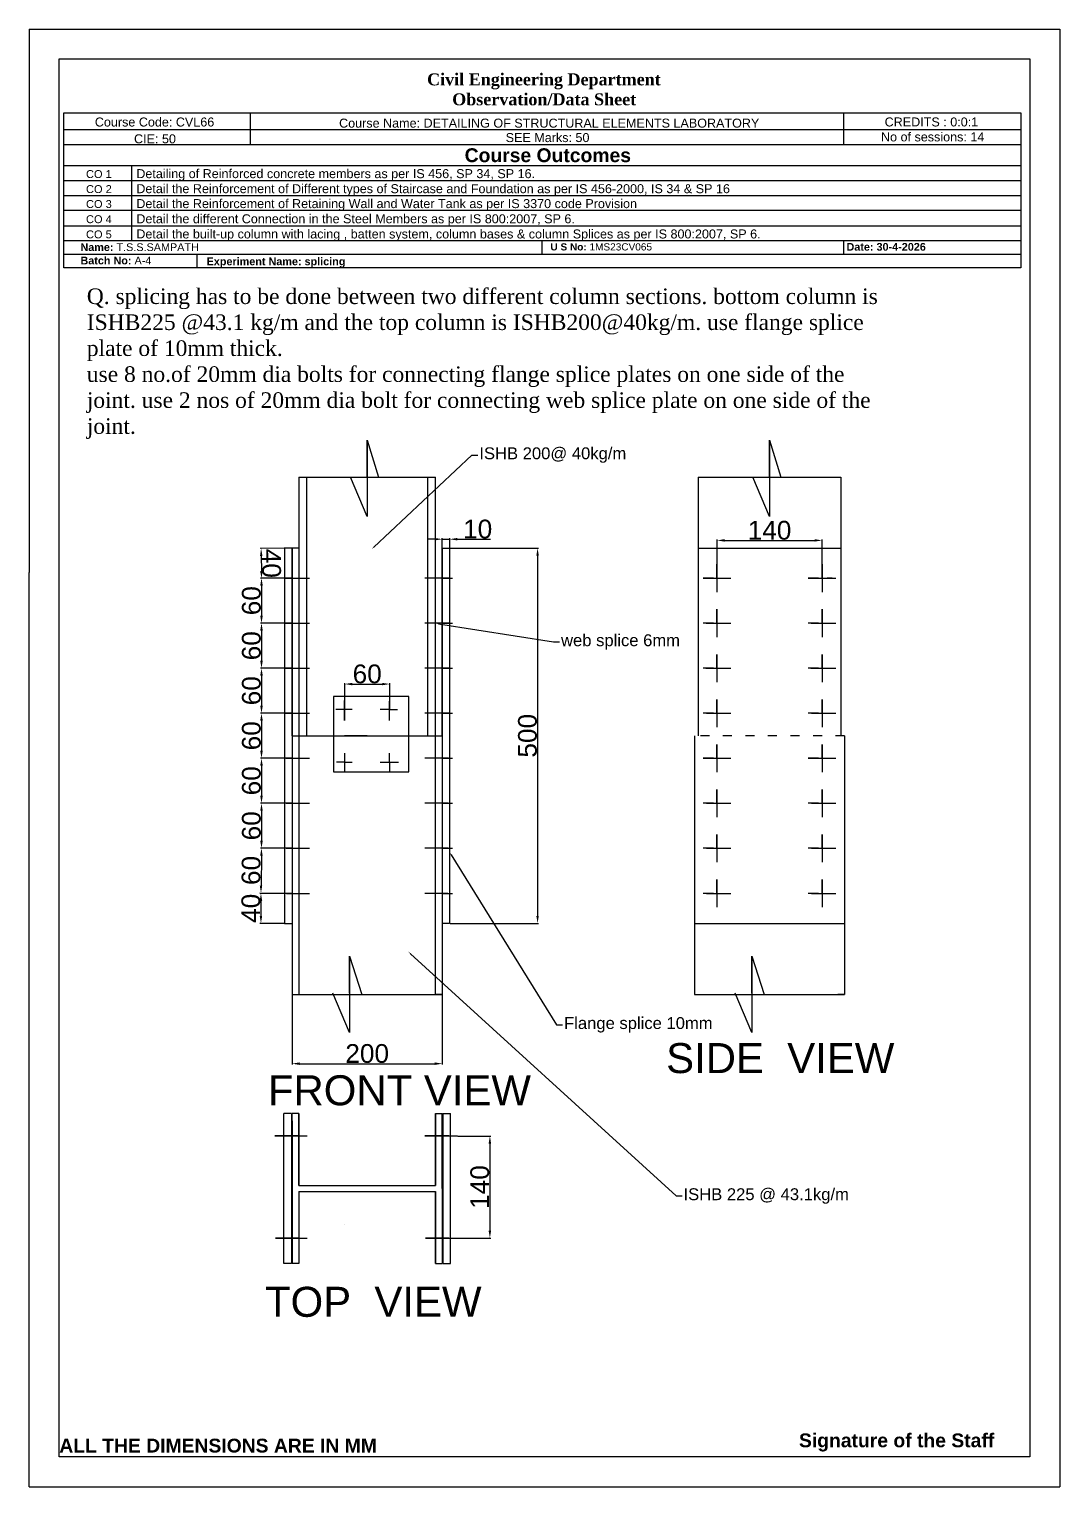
# Model space of a CAD drawing. Header units: millimetres. Extents: x 868 to 41290, y -4185 to 3706.
# Drawn here: x 39916 to 41290, y -2033 to -90 of the extents above; entities that cross this region are included whole.
import ezdxf
from ezdxf import colors
from ezdxf.entities.mleader import LeaderData, LeaderLine
from ezdxf.math import Vec2, Vec3

# ---------------------------------------------------------------- set-up
doc = ezdxf.new("R2010")
doc.units = ezdxf.units.MM
doc.linetypes.add('ACAD_ISO03W100', pattern=[30, 12, -18])
doc.styles.get("Standard").update_dxf_attribs({"font": 'arial.ttf'})
doc.dimstyles.new('ISO-25', dxfattribs={"dimtxt": 25, "dimasz": 10, "dimexe": 1.25, "dimexo": 0.625, "dimtad": 1, "dimdsep": 46, "dimtxsty": 'Standard', "dimcen": 2.5, "dimadec": 0, "dimazin": 0, "dimtfac": 1, "dimtmove": 0, "dimatfit": 3, "dimfxl": 1, "dimarcsym": 0})

# ---------------------------------------------------------------- blocks, each defined once
blk = doc.blocks.new('*D196')
at = {"color": 0, "lineweight": -2, "transparency": 16777216}
for p, q in [((40256.1, -781.7), (40224.2, -782.1)), ((40225.5, -792.1), (40225.8, -812.1)), ((40256.6, -821.7), (40224.7, -822.1))]:
    blk.add_line(p, q, dxfattribs=at)
for points in [[(40227.2, -792.1), (40223.9, -792.1), (40225.4, -782.1)], [(40227.5, -812.1), (40224.1, -812.1), (40225.9, -822.1)]]:
    blk.add_solid(points, dxfattribs=at)
at = {"layer": 'Defpoints', "color": 0, "lineweight": -2, "transparency": 16777216}
for p in [(40256.8, -781.7), (40225.9, -822.1), (40257.2, -821.7)]:
    blk.add_point(p, dxfattribs=at)
at = {"color": 0, "lineweight": -2, "transparency": 16777216, "insert": (40239.1, -801.9), "char_height": 25, "attachment_point": 5, "rotation": 270.7098}
blk.add_mtext('40', dxfattribs=at)
blk = doc.blocks.new('*D197')
at = {"color": 0, "lineweight": -2, "transparency": 16777216}
for p, q in [((40256.1, -821.7), (40224.7, -821.7)), ((40225.9, -831.7), (40225.9, -871.7)), ((40256.1, -881.7), (40224.6, -881.7))]:
    blk.add_line(p, q, dxfattribs=at)
for points in [[(40224.2, -831.7), (40227.6, -831.7), (40225.9, -821.7)], [(40224.2, -871.7), (40227.6, -871.7), (40225.9, -881.7)]]:
    blk.add_solid(points, dxfattribs=at)
at = {"layer": 'Defpoints', "color": 0, "lineweight": -2, "transparency": 16777216}
for p in [(40256.8, -821.7), (40225.9, -881.7), (40256.7, -881.7)]:
    blk.add_point(p, dxfattribs=at)
at = {"color": 0, "lineweight": -2, "transparency": 16777216, "insert": (40212.5, -851.7), "char_height": 25, "attachment_point": 5, "rotation": 89.9825}
blk.add_mtext('60', dxfattribs=at)
blk = doc.blocks.new('*D198')
at = {"color": 0, "lineweight": -2, "transparency": 16777216}
for p, q in [((40256.1, -881.7), (40224.6, -881.7)), ((40225.9, -891.7), (40225.9, -931.7)), ((40256.1, -941.7), (40224.6, -941.7))]:
    blk.add_line(p, q, dxfattribs=at)
for points in [[(40224.2, -891.7), (40227.6, -891.7), (40225.9, -881.7)], [(40224.2, -931.7), (40227.6, -931.7), (40225.9, -941.7)]]:
    blk.add_solid(points, dxfattribs=at)
at = {"layer": 'Defpoints', "color": 0, "lineweight": -2, "transparency": 16777216}
for p in [(40256.8, -881.7), (40225.9, -941.7), (40256.8, -941.7)]:
    blk.add_point(p, dxfattribs=at)
at = {"color": 0, "lineweight": -2, "transparency": 16777216, "insert": (40212.5, -911.7), "char_height": 25, "attachment_point": 5, "rotation": 90}
blk.add_mtext('60', dxfattribs=at)
blk = doc.blocks.new('*D199')
at = {"color": 0, "lineweight": -2, "transparency": 16777216}
for p, q in [((40256.1, -941.7), (40224.6, -941.7)), ((40225.9, -951.7), (40225.9, -991.7)), ((40256.1, -1001.7), (40224.6, -1001.7))]:
    blk.add_line(p, q, dxfattribs=at)
for points in [[(40224.2, -951.7), (40227.6, -951.7), (40225.9, -941.7)], [(40224.2, -991.7), (40227.6, -991.7), (40225.9, -1001.7)]]:
    blk.add_solid(points, dxfattribs=at)
at = {"layer": 'Defpoints', "color": 0, "lineweight": -2, "transparency": 16777216}
for p in [(40256.8, -941.7), (40225.9, -1001.7), (40256.8, -1001.7)]:
    blk.add_point(p, dxfattribs=at)
at = {"color": 0, "lineweight": -2, "transparency": 16777216, "insert": (40212.5, -971.7), "char_height": 25, "attachment_point": 5, "rotation": 90}
blk.add_mtext('60', dxfattribs=at)
blk = doc.blocks.new('*D200')
at = {"color": 0, "lineweight": -2, "transparency": 16777216}
for p, q in [((40256.1, -1001.7), (40224.6, -1001.7)), ((40225.9, -1011.7), (40225.9, -1051.7)), ((40256.1, -1061.7), (40224.6, -1061.7))]:
    blk.add_line(p, q, dxfattribs=at)
for points in [[(40224.2, -1011.7), (40227.6, -1011.7), (40225.9, -1001.7)], [(40224.2, -1051.7), (40227.6, -1051.7), (40225.9, -1061.7)]]:
    blk.add_solid(points, dxfattribs=at)
at = {"layer": 'Defpoints', "color": 0, "lineweight": -2, "transparency": 16777216}
for p in [(40256.8, -1001.7), (40225.9, -1061.7), (40256.8, -1061.7)]:
    blk.add_point(p, dxfattribs=at)
at = {"color": 0, "lineweight": -2, "transparency": 16777216, "insert": (40212.5, -1031.7), "char_height": 25, "attachment_point": 5, "rotation": 90}
blk.add_mtext('60', dxfattribs=at)
blk = doc.blocks.new('*D201')
at = {"color": 0, "lineweight": -2, "transparency": 16777216}
for p, q in [((40256.1, -1061.7), (40224.6, -1061.7)), ((40225.9, -1071.7), (40225.9, -1111.7)), ((40256.1, -1121.7), (40224.6, -1121.7))]:
    blk.add_line(p, q, dxfattribs=at)
for points in [[(40224.2, -1071.7), (40227.6, -1071.7), (40225.9, -1061.7)], [(40224.2, -1111.7), (40227.6, -1111.7), (40225.9, -1121.7)]]:
    blk.add_solid(points, dxfattribs=at)
at = {"layer": 'Defpoints', "color": 0, "lineweight": -2, "transparency": 16777216}
for p in [(40256.8, -1061.7), (40225.9, -1121.7), (40256.8, -1121.7)]:
    blk.add_point(p, dxfattribs=at)
at = {"color": 0, "lineweight": -2, "transparency": 16777216, "insert": (40212.5, -1091.7), "char_height": 25, "attachment_point": 5, "rotation": 90}
blk.add_mtext('60', dxfattribs=at)
blk = doc.blocks.new('*D202')
at = {"color": 0, "lineweight": -2, "transparency": 16777216}
for p, q in [((40256.1, -1121.7), (40224.6, -1121.7)), ((40225.9, -1131.7), (40225.9, -1171.7)), ((40256.1, -1181.7), (40224.6, -1181.7))]:
    blk.add_line(p, q, dxfattribs=at)
for points in [[(40224.2, -1131.7), (40227.6, -1131.7), (40225.9, -1121.7)], [(40224.2, -1171.7), (40227.6, -1171.7), (40225.9, -1181.7)]]:
    blk.add_solid(points, dxfattribs=at)
at = {"layer": 'Defpoints', "color": 0, "lineweight": -2, "transparency": 16777216}
for p in [(40256.8, -1121.7), (40225.9, -1181.7), (40256.8, -1181.7)]:
    blk.add_point(p, dxfattribs=at)
at = {"color": 0, "lineweight": -2, "transparency": 16777216, "insert": (40212.5, -1151.7), "char_height": 25, "attachment_point": 5, "rotation": 90}
blk.add_mtext('60', dxfattribs=at)
blk = doc.blocks.new('*D203')
at = {"color": 0, "lineweight": -2, "transparency": 16777216}
for p, q in [((40256.1, -1181.7), (40224.7, -1181.3)), ((40225.8, -1191.3), (40225.3, -1231.3)), ((40255.4, -1241.7), (40223.9, -1241.3))]:
    blk.add_line(p, q, dxfattribs=at)
for points in [[(40224.1, -1191.3), (40227.4, -1191.4), (40225.9, -1181.3)], [(40223.6, -1231.3), (40226.9, -1231.4), (40225.2, -1241.3)]]:
    blk.add_solid(points, dxfattribs=at)
at = {"layer": 'Defpoints', "color": 0, "lineweight": -2, "transparency": 16777216}
for p in [(40256.8, -1181.7), (40225.2, -1241.3), (40256, -1241.7)]:
    blk.add_point(p, dxfattribs=at)
at = {"color": 0, "lineweight": -2, "transparency": 16777216, "insert": (40212.1, -1211.2), "char_height": 25, "attachment_point": 5, "rotation": 89.2912}
blk.add_mtext('60', dxfattribs=at)
blk = doc.blocks.new('*D204')
at = {"color": 0, "lineweight": -2, "transparency": 16777216}
for p, q in [((40256.1, -1241.7), (40223.9, -1241.7)), ((40225.2, -1251.7), (40225.2, -1271.7)), ((40256.1, -1281.7), (40223.9, -1281.7))]:
    blk.add_line(p, q, dxfattribs=at)
for points in [[(40223.5, -1251.7), (40226.8, -1251.7), (40225.2, -1241.7)], [(40223.5, -1271.7), (40226.8, -1271.7), (40225.2, -1281.7)]]:
    blk.add_solid(points, dxfattribs=at)
at = {"layer": 'Defpoints', "color": 0, "lineweight": -2, "transparency": 16777216}
for p in [(40256.8, -1241.7), (40225.2, -1281.7), (40256.8, -1281.7)]:
    blk.add_point(p, dxfattribs=at)
at = {"color": 0, "lineweight": -2, "transparency": 16777216, "insert": (40211.8, -1261.7), "char_height": 25, "attachment_point": 5, "rotation": 90}
blk.add_mtext('40', dxfattribs=at)
blk = doc.blocks.new('*D205')
at = {"color": 0, "lineweight": -2, "transparency": 16777216}
for p, q in [((40266.8, -1377), (40266.8, -1470)), ((40466.8, -1377), (40466.8, -1470)), ((40276.8, -1468.7), (40456.8, -1468.7))]:
    blk.add_line(p, q, dxfattribs=at)
for points in [[(40276.8, -1467), (40276.8, -1470.4), (40266.8, -1468.7)], [(40456.8, -1467), (40456.8, -1470.4), (40466.8, -1468.7)]]:
    blk.add_solid(points, dxfattribs=at)
at = {"layer": 'Defpoints', "color": 0, "lineweight": -2, "transparency": 16777216}
for p in [(40266.8, -1376.4), (40466.8, -1376.4), (40466.8, -1468.7)]:
    blk.add_point(p, dxfattribs=at)
at = {"color": 0, "lineweight": -2, "transparency": 16777216, "insert": (40366.8, -1455.3), "char_height": 25, "attachment_point": 5}
blk.add_mtext('200', dxfattribs=at)
blk = doc.blocks.new('*D206')
at = {"color": 0, "lineweight": -2, "transparency": 16777216}
for p, q in [((40336.8, -996.1), (40336.8, -961.6)), ((40346.8, -962.8), (40386.8, -962.8)), ((40396.8, -996.1), (40396.8, -961.6))]:
    blk.add_line(p, q, dxfattribs=at)
for points in [[(40346.8, -961.2), (40346.8, -964.5), (40336.8, -962.8)], [(40386.8, -961.2), (40386.8, -964.5), (40396.8, -962.8)]]:
    blk.add_solid(points, dxfattribs=at)
at = {"layer": 'Defpoints', "color": 0, "lineweight": -2, "transparency": 16777216}
for p in [(40396.8, -962.8), (40336.8, -996.7), (40396.8, -996.7)]:
    blk.add_point(p, dxfattribs=at)
at = {"color": 0, "lineweight": -2, "transparency": 16777216, "insert": (40366.8, -949.4), "char_height": 25, "attachment_point": 5}
blk.add_mtext('60', dxfattribs=at)
blk = doc.blocks.new('*D207')
at = {"color": 0, "lineweight": -2, "transparency": 16777216}
for p, q in [((40477.4, -781.7), (40595.2, -781.7)), ((40594, -791.7), (40594, -1271.7)), ((40477.4, -1281.7), (40595.2, -1281.7))]:
    blk.add_line(p, q, dxfattribs=at)
for points in [[(40592.3, -791.7), (40595.6, -791.7), (40594, -781.7)], [(40592.3, -1271.7), (40595.6, -1271.7), (40594, -1281.7)]]:
    blk.add_solid(points, dxfattribs=at)
at = {"layer": 'Defpoints', "color": 0, "lineweight": -2, "transparency": 16777216}
for p in [(40476.8, -781.7), (40476.8, -1281.7), (40594, -1281.7)]:
    blk.add_point(p, dxfattribs=at)
at = {"color": 0, "lineweight": -2, "transparency": 16777216, "insert": (40580.6, -1031.7), "char_height": 25, "attachment_point": 5, "rotation": 90}
blk.add_mtext('500', dxfattribs=at)
blk = doc.blocks.new('*D208')
at = {"color": 0, "lineweight": -2, "transparency": 16777216}
for p, q in [((40456.8, -769.8), (40446.8, -769.8)), ((40466.8, -781.1), (40466.8, -768.5)), ((40466.8, -769.8), (40476.8, -769.8)), ((40476.8, -781.1), (40476.8, -768.5)), ((40486.8, -769.8), (40531.4, -769.8))]:
    blk.add_line(p, q, dxfattribs=at)
for points in [[(40456.8, -768.1), (40456.8, -771.4), (40466.8, -769.8)], [(40486.8, -768.1), (40486.8, -771.4), (40476.8, -769.8)]]:
    blk.add_solid(points, dxfattribs=at)
at = {"layer": 'Defpoints', "color": 0, "lineweight": -2, "transparency": 16777216}
for p in [(40476.8, -769.8), (40466.8, -781.7), (40476.8, -781.7)]:
    blk.add_point(p, dxfattribs=at)
at = {"color": 0, "lineweight": -2, "transparency": 16777216, "insert": (40514.1, -756.4), "char_height": 25, "attachment_point": 5}
blk.add_mtext('10', dxfattribs=at)
blk = doc.blocks.new('*D210')
at = {"color": 0, "lineweight": -2, "transparency": 16777216}
for p, q in [((40833.2, -802.6), (40833.2, -770.1)), ((40843.2, -771.4), (40963.2, -771.4)), ((40973.2, -802.6), (40973.2, -770.1))]:
    blk.add_line(p, q, dxfattribs=at)
for points in [[(40843.2, -769.7), (40843.2, -773), (40833.2, -771.4)], [(40963.2, -769.7), (40963.2, -773), (40973.2, -771.4)]]:
    blk.add_solid(points, dxfattribs=at)
at = {"layer": 'Defpoints', "color": 0, "lineweight": -2, "transparency": 16777216}
for p in [(40973.2, -771.4), (40833.2, -803.2), (40973.2, -803.2)]:
    blk.add_point(p, dxfattribs=at)
at = {"color": 0, "lineweight": -2, "transparency": 16777216, "insert": (40903.2, -758), "char_height": 25, "attachment_point": 5}
blk.add_mtext('140', dxfattribs=at)
blk = doc.blocks.new('*D211')
at = {"color": 0, "lineweight": -2, "transparency": 16777216}
for p, q in [((40487.6, -1565.1), (40531.6, -1565.1)), ((40530.4, -1575.1), (40530.4, -1691.2)), ((40487.6, -1701.2), (40531.6, -1701.2))]:
    blk.add_line(p, q, dxfattribs=at)
for points in [[(40528.7, -1575.1), (40532, -1575.1), (40530.4, -1565.1)], [(40528.7, -1691.2), (40532, -1691.2), (40530.4, -1701.2)]]:
    blk.add_solid(points, dxfattribs=at)
at = {"layer": 'Defpoints', "color": 0, "lineweight": -2, "transparency": 16777216}
for p in [(40487, -1565.1), (40487, -1701.2), (40530.4, -1701.2)]:
    blk.add_point(p, dxfattribs=at)
at = {"color": 0, "lineweight": -2, "transparency": 16777216, "insert": (40517, -1633.1), "char_height": 25, "attachment_point": 5, "rotation": 90}
blk.add_mtext('140', dxfattribs=at)

msp = doc.modelspace()

# ---------------------------------------------------------------- linework, layer by layer
for p, q in [((39916.123, -90.051), (41290.266, -90.051)), ((39916.123, -90.051), (39916.123, -814.128)), ((41290.266, -90.051), (41290.266, -2032.643)), ((40210.819, -201.59), (40210.819, -244.149)), ((41001.87, -201.59), (41001.87, -244.149)), ((39962.259, -223.684), (41238.415, -223.684)), ((41238.415, -244.149), (39962.259, -244.149)), ((39962.259, -271.622), (41238.415, -271.622)), ((40052.47, -271.622), (40052.47, -291.98)), ((41238.415, -291.98), (39962.259, -291.98)), ((40052.47, -291.98), (40052.47, -311.694)), ((39962.259, -311.694), (41238.415, -311.694)), ((40052.47, -311.694), (40052.47, -331.726)), ((41238.415, -331.726), (39962.259, -331.726)), ((40052.47, -331.726), (40052.47, -352.158)), ((39962.259, -352.158), (41238.415, -352.158)), ((40052.47, -352.158), (40052.47, -372.164)), ((41238.415, -372.164), (39962.259, -372.164)), ((40600.236, -390.027), (40600.236, -372.164)), ((41002.203, -390.027), (41002.203, -372.164)), ((39962.259, -390.027), (41238.415, -390.027)), ((40139.957, -408.231), (40139.957, -390.027)), ((40366.752, -687.06), (40366.752, -637.643)), ((40366.752, -637.643), (40366.752, -739.304)), ((40366.752, -637.643), (40381.95, -687.06)), ((40903.158, -687.06), (40903.158, -637.643)), ((40903.158, -637.643), (40903.158, -739.304)), ((40903.158, -637.643), (40918.356, -687.06)), ((40275.752, -687.06), (40394.584, -687.06)), ((40275.752, -687.06), (40394.584, -687.06)), ((40275.752, -687.06), (40457.752, -687.06)), ((40275.752, -687.06), (40275.752, -1376.368)), ((40285.752, -687.06), (40285.752, -1031.714)), ((40366.752, -739.304), (40344.584, -687.06)), ((40431.95, -687.06), (40457.752, -687.06)), ((40431.95, -687.06), (40457.752, -687.06)), ((40447.752, -1031.714), (40447.752, -687.06)), ((40457.752, -1376.368), (40457.752, -687.06)), ((40808.158, -687.06), (40930.99, -687.06)), ((40808.158, -687.06), (40930.99, -687.06)), ((40808.158, -687.06), (40998.158, -687.06)), ((40808.158, -687.06), (40812.158, -687.06)), ((40808.158, -687.06), (40808.158, -1031.714)), ((40903.158, -739.304), (40880.99, -687.06)), ((40968.356, -687.06), (40998.158, -687.06)), ((40968.356, -687.06), (40998.158, -687.06)), ((40998.158, -687.06), (40998.158, -1031.714)), ((40275.752, -781.714), (40256.752, -781.714)), ((40256.752, -781.714), (40256.752, -1281.714)), ((40266.752, -781.714), (40266.752, -1376.368)), ((40266.752, -821.714), (40266.752, -781.714)), ((40466.752, -781.714), (40466.752, -1376.368)), ((40466.752, -821.714), (40466.752, -781.714)), ((40466.752, -781.714), (40476.752, -781.714)), ((40476.752, -781.714), (40476.752, -1281.714)), ((40808.158, -781.714), (40998.158, -781.714)), ((39916.123, -2032.643), (39916.123, -814.128)), ((40833.158, -821.714), (40833.158, -803.214)), ((40833.158, -803.214), (40833.158, -840.214)), ((40973.158, -821.714), (40973.158, -803.214)), ((40973.158, -803.214), (40973.158, -840.214)), ((40257.248, -821.714), (40252.752, -821.714)), ((40266.752, -821.714), (40257.248, -821.714)), ((40257.248, -821.714), (40266.752, -821.714)), ((40266.752, -881.714), (40266.752, -821.714)), ((40266.752, -821.714), (40283.184, -821.714)), ((40283.184, -821.714), (40289.752, -821.714)), ((40450.321, -821.714), (40443.752, -821.714)), ((40466.752, -821.714), (40450.321, -821.714)), ((40466.752, -881.714), (40466.752, -821.714)), ((40466.752, -821.714), (40476.257, -821.714)), ((40476.257, -821.714), (40466.752, -821.714)), ((40476.257, -821.714), (40480.752, -821.714)), ((40819.154, -821.714), (40814.658, -821.714)), ((40814.658, -821.714), (40851.658, -821.714)), ((40828.658, -821.714), (40819.154, -821.714)), ((40819.154, -821.714), (40828.658, -821.714)), ((40828.658, -821.714), (40845.09, -821.714)), ((40845.09, -821.714), (40851.658, -821.714)), ((40959.154, -821.714), (40954.658, -821.714)), ((40954.658, -821.714), (40991.658, -821.714)), ((40968.658, -821.714), (40959.154, -821.714)), ((40959.154, -821.714), (40968.658, -821.714)), ((40968.658, -821.714), (40985.09, -821.714)), ((40986.727, -821.714), (40980.158, -821.714)), ((40985.09, -821.714), (40991.658, -821.714)), ((40833.158, -881.714), (40833.158, -863.214)), ((40833.158, -863.214), (40833.158, -900.214)), ((40973.158, -881.714), (40973.158, -863.214)), ((40973.158, -863.214), (40973.158, -900.214)), ((40256.734, -881.714), (40252.752, -881.714)), ((40266.752, -881.714), (40256.734, -881.714)), ((40256.734, -881.714), (40266.752, -881.714)), ((40266.752, -941.714), (40266.752, -881.714)), ((40266.752, -881.714), (40289.752, -881.714)), ((40466.752, -881.714), (40443.752, -881.714)), ((40466.752, -941.714), (40466.752, -881.714)), ((40466.752, -881.714), (40476.771, -881.714)), ((40476.771, -881.714), (40466.752, -881.714)), ((40476.771, -881.714), (40480.752, -881.714)), ((40818.64, -881.714), (40814.658, -881.714)), ((40819.154, -881.714), (40814.658, -881.714)), ((40828.658, -881.714), (40818.64, -881.714)), ((40818.64, -881.714), (40828.658, -881.714)), ((40828.658, -881.714), (40819.154, -881.714)), ((40819.154, -881.714), (40828.658, -881.714)), ((40828.658, -881.714), (40851.658, -881.714)), ((40828.658, -881.714), (40845.09, -881.714)), ((40845.09, -881.714), (40851.658, -881.714)), ((40958.64, -881.714), (40954.658, -881.714)), ((40959.154, -881.714), (40954.658, -881.714)), ((40968.658, -881.714), (40958.64, -881.714)), ((40958.64, -881.714), (40968.658, -881.714)), ((40968.658, -881.714), (40959.154, -881.714)), ((40959.154, -881.714), (40968.658, -881.714)), ((40968.658, -881.714), (40991.658, -881.714)), ((40968.658, -881.714), (40985.09, -881.714)), ((40985.09, -881.714), (40991.658, -881.714)), ((40833.158, -941.714), (40833.158, -923.214)), ((40833.158, -923.214), (40833.158, -960.214)), ((40973.158, -941.714), (40973.158, -923.214)), ((40973.158, -923.214), (40973.158, -960.214)), ((40256.22, -941.714), (40252.752, -941.714)), ((40266.752, -941.714), (40256.22, -941.714)), ((40256.22, -941.714), (40266.752, -941.714)), ((40266.752, -1001.714), (40266.752, -941.714)), ((40266.752, -941.714), (40289.752, -941.714)), ((40466.752, -941.714), (40443.752, -941.714)), ((40466.752, -1001.714), (40466.752, -941.714)), ((40466.752, -941.714), (40477.284, -941.714)), ((40477.284, -941.714), (40466.752, -941.714)), ((40477.284, -941.714), (40480.752, -941.714)), ((40818.126, -941.714), (40814.658, -941.714)), ((40819.154, -941.714), (40814.658, -941.714)), ((40828.658, -941.714), (40818.126, -941.714)), ((40818.126, -941.714), (40828.658, -941.714)), ((40828.658, -941.714), (40819.154, -941.714)), ((40819.154, -941.714), (40828.658, -941.714)), ((40828.658, -941.714), (40851.658, -941.714)), ((40828.658, -941.714), (40845.09, -941.714)), ((40845.09, -941.714), (40851.658, -941.714)), ((40958.126, -941.714), (40954.658, -941.714)), ((40959.154, -941.714), (40954.658, -941.714)), ((40968.658, -941.714), (40958.126, -941.714)), ((40958.126, -941.714), (40968.658, -941.714)), ((40968.658, -941.714), (40959.154, -941.714)), ((40959.154, -941.714), (40968.658, -941.714)), ((40968.658, -941.714), (40991.658, -941.714)), ((40968.658, -941.714), (40985.09, -941.714)), ((40985.09, -941.714), (40991.658, -941.714)), ((40266.752, -1005.382), (40266.752, -965.382)), ((40466.752, -1005.382), (40466.752, -965.382)), ((40322.109, -979.597), (40322.109, -1079.597)), ((40422.109, -979.597), (40322.109, -979.597)), ((40336.752, -996.714), (40336.752, -984.779)), ((40396.752, -996.714), (40396.752, -985.388)), ((40422.109, -1079.597), (40422.109, -979.597)), ((40833.158, -1001.714), (40833.158, -983.214)), ((40833.158, -983.214), (40833.158, -1020.214)), ((40973.158, -1001.714), (40973.158, -983.214)), ((40973.158, -983.214), (40973.158, -1020.214)), ((40257.762, -1001.714), (40252.752, -1001.714)), ((40266.752, -1001.714), (40257.762, -1001.714)), ((40257.762, -1001.714), (40266.752, -1001.714)), ((40266.752, -1031.714), (40266.752, -1001.714)), ((40266.752, -1001.714), (40289.752, -1001.714)), ((40336.752, -996.714), (40324.849, -996.714)), ((40336.752, -1011.441), (40336.752, -996.714)), ((40336.752, -996.714), (40336.752, -1011.441)), ((40346.945, -996.714), (40336.752, -996.714)), ((40396.752, -996.714), (40383.895, -996.714)), ((40396.752, -1011.441), (40396.752, -996.714)), ((40396.752, -996.714), (40407.435, -996.714)), ((40466.752, -1001.714), (40443.752, -1001.714)), ((40466.752, -1031.714), (40466.752, -1001.714)), ((40466.752, -1001.714), (40475.743, -1001.714)), ((40475.743, -1001.714), (40466.752, -1001.714)), ((40475.743, -1001.714), (40480.752, -1001.714)), ((40819.668, -1001.714), (40814.658, -1001.714)), ((40819.154, -1001.714), (40814.658, -1001.714)), ((40828.658, -1001.714), (40819.154, -1001.714)), ((40819.154, -1001.714), (40828.658, -1001.714)), ((40828.658, -1001.714), (40819.668, -1001.714)), ((40819.668, -1001.714), (40828.658, -1001.714)), ((40828.658, -1001.714), (40851.658, -1001.714)), ((40828.658, -1001.714), (40845.09, -1001.714)), ((40845.09, -1001.714), (40851.658, -1001.714)), ((40959.668, -1001.714), (40954.658, -1001.714)), ((40959.154, -1001.714), (40954.658, -1001.714)), ((40968.658, -1001.714), (40959.154, -1001.714)), ((40959.154, -1001.714), (40968.658, -1001.714)), ((40968.658, -1001.714), (40959.668, -1001.714)), ((40959.668, -1001.714), (40968.658, -1001.714)), ((40968.658, -1001.714), (40991.658, -1001.714)), ((40968.658, -1001.714), (40985.09, -1001.714)), ((40985.09, -1001.714), (40991.658, -1001.714)), ((40266.752, -1031.714), (40466.752, -1031.714)), ((40266.752, -1031.714), (40266.752, -1061.714)), ((40366.752, -1031.714), (40336.752, -1031.714)), ((40466.752, -1031.714), (40466.752, -1061.714)), ((40803.158, -1031.714), (40803.158, -1376.368)), ((40833.158, -1061.714), (40833.158, -1043.214)), ((40833.158, -1043.214), (40833.158, -1080.214)), ((40973.158, -1061.714), (40973.158, -1043.214)), ((40973.158, -1043.214), (40973.158, -1080.214)), ((41003.158, -1031.714), (41003.158, -1376.368)), ((40258.166, -1061.714), (40252.752, -1061.714)), ((40266.752, -1061.714), (40258.166, -1061.714)), ((40258.166, -1061.714), (40266.752, -1061.714)), ((40266.752, -1061.714), (40266.752, -1121.714)), ((40266.752, -1061.714), (40289.752, -1061.714)), ((40336.752, -1066.714), (40325.916, -1066.714)), ((40336.752, -1054.988), (40336.752, -1066.714)), ((40336.752, -1066.714), (40346.945, -1066.714)), ((40336.752, -1066.714), (40336.752, -1079.696)), ((40383.895, -1066.714), (40396.752, -1066.714)), ((40396.752, -1066.714), (40396.752, -1054.988)), ((40396.752, -1066.714), (40408.35, -1066.714)), ((40396.752, -1066.714), (40396.752, -1079.087)), ((40466.752, -1061.714), (40443.752, -1061.714)), ((40466.752, -1061.714), (40475.338, -1061.714)), ((40475.338, -1061.714), (40466.752, -1061.714)), ((40466.752, -1061.714), (40466.752, -1121.714)), ((40475.338, -1061.714), (40480.752, -1061.714)), ((40820.072, -1061.714), (40814.658, -1061.714)), ((40814.658, -1061.714), (40851.658, -1061.714)), ((40819.154, -1061.714), (40814.658, -1061.714)), ((40828.658, -1061.714), (40819.154, -1061.714)), ((40819.154, -1061.714), (40828.658, -1061.714)), ((40828.658, -1061.714), (40820.072, -1061.714)), ((40820.072, -1061.714), (40828.658, -1061.714)), ((40828.658, -1061.714), (40851.658, -1061.714)), ((40828.658, -1061.714), (40845.09, -1061.714)), ((40845.09, -1061.714), (40851.658, -1061.714)), ((40960.072, -1061.714), (40954.658, -1061.714)), ((40954.658, -1061.714), (40991.658, -1061.714)), ((40959.154, -1061.714), (40954.658, -1061.714)), ((40968.658, -1061.714), (40959.154, -1061.714)), ((40959.154, -1061.714), (40968.658, -1061.714)), ((40968.658, -1061.714), (40960.072, -1061.714)), ((40960.072, -1061.714), (40968.658, -1061.714)), ((40968.658, -1061.714), (40991.658, -1061.714)), ((40968.658, -1061.714), (40985.09, -1061.714)), ((40985.09, -1061.714), (40991.658, -1061.714)), ((40322.109, -1079.597), (40422.109, -1079.597)), ((40833.158, -1121.714), (40833.158, -1103.214)), ((40833.158, -1103.214), (40833.158, -1140.214)), ((40973.158, -1121.714), (40973.158, -1103.214)), ((40973.158, -1103.214), (40973.158, -1140.214)), ((40258.629, -1121.714), (40252.752, -1121.714)), ((40266.752, -1121.714), (40258.629, -1121.714)), ((40258.629, -1121.714), (40266.752, -1121.714)), ((40266.752, -1121.714), (40266.752, -1181.714)), ((40266.752, -1121.714), (40289.752, -1121.714)), ((40466.752, -1121.714), (40443.752, -1121.714)), ((40466.752, -1121.714), (40474.875, -1121.714)), ((40474.875, -1121.714), (40466.752, -1121.714)), ((40466.752, -1121.714), (40466.752, -1181.714)), ((40474.875, -1121.714), (40480.752, -1121.714)), ((40820.536, -1121.714), (40814.658, -1121.714)), ((40819.154, -1121.714), (40814.658, -1121.714)), ((40828.658, -1121.714), (40819.154, -1121.714)), ((40819.154, -1121.714), (40828.658, -1121.714)), ((40828.658, -1121.714), (40820.536, -1121.714)), ((40820.536, -1121.714), (40828.658, -1121.714)), ((40828.658, -1121.714), (40851.658, -1121.714)), ((40828.658, -1121.714), (40845.09, -1121.714)), ((40845.09, -1121.714), (40851.658, -1121.714)), ((40960.536, -1121.714), (40954.658, -1121.714)), ((40959.154, -1121.714), (40954.658, -1121.714)), ((40968.658, -1121.714), (40959.154, -1121.714)), ((40959.154, -1121.714), (40968.658, -1121.714)), ((40968.658, -1121.714), (40960.536, -1121.714)), ((40960.536, -1121.714), (40968.658, -1121.714)), ((40968.658, -1121.714), (40991.658, -1121.714)), ((40968.658, -1121.714), (40985.09, -1121.714)), ((40985.09, -1121.714), (40991.658, -1121.714)), ((40833.158, -1181.714), (40833.158, -1163.214)), ((40833.158, -1163.214), (40833.158, -1200.214)), ((40973.158, -1181.714), (40973.158, -1163.214)), ((40973.158, -1163.214), (40973.158, -1200.214)), ((40258.629, -1181.714), (40252.752, -1181.714)), ((40266.752, -1181.714), (40258.629, -1181.714)), ((40258.629, -1181.714), (40266.752, -1181.714)), ((40266.752, -1181.714), (40266.752, -1241.714)), ((40266.752, -1181.714), (40289.752, -1181.714)), ((40466.752, -1181.714), (40443.752, -1181.714)), ((40466.752, -1181.714), (40474.875, -1181.714)), ((40474.875, -1181.714), (40466.752, -1181.714)), ((40466.752, -1181.714), (40466.752, -1241.714)), ((40474.875, -1181.714), (40480.752, -1181.714)), ((40820.536, -1181.714), (40814.658, -1181.714)), ((40819.154, -1181.714), (40814.658, -1181.714)), ((40828.658, -1181.714), (40819.154, -1181.714)), ((40819.154, -1181.714), (40828.658, -1181.714)), ((40828.658, -1181.714), (40820.536, -1181.714)), ((40820.536, -1181.714), (40828.658, -1181.714)), ((40828.658, -1181.714), (40851.658, -1181.714)), ((40828.658, -1181.714), (40845.09, -1181.714)), ((40845.09, -1181.714), (40851.658, -1181.714)), ((40960.536, -1181.714), (40954.658, -1181.714)), ((40959.154, -1181.714), (40954.658, -1181.714)), ((40968.658, -1181.714), (40959.154, -1181.714)), ((40959.154, -1181.714), (40968.658, -1181.714)), ((40968.658, -1181.714), (40960.536, -1181.714)), ((40960.536, -1181.714), (40968.658, -1181.714)), ((40968.658, -1181.714), (40991.658, -1181.714)), ((40968.658, -1181.714), (40985.09, -1181.714)), ((40985.09, -1181.714), (40991.658, -1181.714)), ((40833.158, -1241.714), (40833.158, -1223.214)), ((40833.158, -1223.214), (40833.158, -1260.214)), ((40973.158, -1241.714), (40973.158, -1223.214)), ((40973.158, -1223.214), (40973.158, -1260.214)), ((40259.268, -1241.714), (40252.752, -1241.714)), ((40266.752, -1241.714), (40259.268, -1241.714)), ((40259.268, -1241.714), (40266.752, -1241.714)), ((40266.752, -1241.714), (40266.752, -1281.714)), ((40266.752, -1241.714), (40289.752, -1241.714)), ((40466.752, -1241.714), (40443.752, -1241.714)), ((40466.752, -1241.714), (40474.237, -1241.714)), ((40474.237, -1241.714), (40466.752, -1241.714)), ((40466.752, -1241.714), (40466.752, -1281.714)), ((40474.237, -1241.714), (40480.752, -1241.714)), ((40821.174, -1241.714), (40814.658, -1241.714)), ((40819.154, -1241.714), (40814.658, -1241.714)), ((40828.658, -1241.714), (40819.154, -1241.714)), ((40819.154, -1241.714), (40828.658, -1241.714)), ((40828.658, -1241.714), (40821.174, -1241.714)), ((40821.174, -1241.714), (40828.658, -1241.714)), ((40828.658, -1241.714), (40851.658, -1241.714)), ((40828.658, -1241.714), (40845.09, -1241.714)), ((40845.09, -1241.714), (40851.658, -1241.714)), ((40961.174, -1241.714), (40954.658, -1241.714)), ((40959.154, -1241.714), (40954.658, -1241.714)), ((40968.658, -1241.714), (40959.154, -1241.714)), ((40959.154, -1241.714), (40968.658, -1241.714)), ((40968.658, -1241.714), (40961.174, -1241.714)), ((40961.174, -1241.714), (40968.658, -1241.714)), ((40968.658, -1241.714), (40991.658, -1241.714)), ((40968.658, -1241.714), (40985.09, -1241.714)), ((40985.09, -1241.714), (40991.658, -1241.714)), ((40256.752, -1281.714), (40266.752, -1281.714)), ((40476.752, -1281.714), (40466.752, -1281.714)), ((40803.158, -1281.714), (41003.158, -1281.714)), ((40343.057, -1374.955), (40343.057, -1325.537)), ((40343.057, -1325.537), (40343.057, -1427.199)), ((40343.057, -1325.537), (40359.866, -1376.368)), ((40879.463, -1374.955), (40879.463, -1325.537)), ((40879.463, -1325.537), (40879.463, -1427.199)), ((40879.463, -1325.537), (40896.272, -1376.368)), ((40266.752, -1376.368), (40466.752, -1376.368)), ((40343.057, -1427.199), (40320.888, -1374.955)), ((40466.752, -1376.368), (40457.752, -1376.368)), ((40803.158, -1376.368), (41003.158, -1376.368)), ((40879.463, -1427.199), (40857.295, -1374.955)), ((41003.158, -1376.368), (40994.158, -1376.368)), ((40255.752, -1735.064), (40255.752, -1535.064)), ((40256.752, -1535.064), (40255.752, -1535.064)), ((40265.752, -1535.064), (40256.752, -1535.064)), ((40265.752, -1535.064), (40265.752, -1735.064)), ((40266.752, -1545.064), (40266.752, -1535.064)), ((40275.752, -1535.064), (40266.752, -1535.064)), ((40266.752, -1545.064), (40266.752, -1725.064)), ((40266.752, -1605.064), (40266.752, -1545.064)), ((40275.752, -1535.064), (40275.752, -1631.164)), ((40275.752, -1631.164), (40275.752, -1535.064)), ((40457.752, -1631.164), (40457.752, -1535.064)), ((40457.752, -1535.064), (40457.752, -1631.164)), ((40457.752, -1535.064), (40466.752, -1535.064)), ((40466.752, -1545.064), (40466.752, -1535.064)), ((40466.752, -1545.064), (40466.752, -1725.064)), ((40466.752, -1605.064), (40466.752, -1545.064)), ((40466.752, -1605.064), (40466.752, -1545.064)), ((40467.752, -1535.064), (40476.752, -1535.064)), ((40467.752, -1535.064), (40468.752, -1535.064)), ((40467.752, -1535.064), (40467.752, -1735.064)), ((40476.752, -1535.064), (40477.752, -1535.064)), ((40477.752, -1735.064), (40477.752, -1535.064)), ((40275.752, -1565.064), (40243.858, -1565.064)), ((40243.858, -1565.064), (40287.004, -1565.064)), ((40266.752, -1608.731), (40266.752, -1568.731)), ((40475.752, -1565.064), (40443.858, -1565.064)), ((40443.858, -1565.064), (40487.004, -1565.064)), ((40466.752, -1608.731), (40466.752, -1568.731)), ((40466.752, -1608.731), (40466.752, -1568.731)), ((40266.752, -1635.064), (40266.752, -1605.064)), ((40466.752, -1635.064), (40466.752, -1605.064)), ((40466.752, -1635.064), (40466.752, -1605.064)), ((40275.752, -1631.164), (40457.752, -1631.164)), ((40275.752, -1631.164), (40457.752, -1631.164)), ((40275.752, -1631.164), (40457.752, -1631.164)), ((40266.752, -1635.064), (40266.752, -1665.064)), ((40275.752, -1638.964), (40457.752, -1638.964)), ((40275.752, -1638.964), (40275.752, -1735.064)), ((40457.752, -1735.064), (40457.752, -1638.964)), ((40457.752, -1638.964), (40457.752, -1735.064)), ((40466.752, -1635.064), (40466.752, -1665.064)), ((40466.752, -1635.064), (40466.752, -1665.064)), ((40266.752, -1665.064), (40266.752, -1725.064)), ((40466.752, -1665.064), (40466.752, -1725.064)), ((40336.752, -1682.947), (40336.752, -1683.046)), ((40275.752, -1701.164), (40244.348, -1701.164)), ((40244.348, -1701.164), (40287.004, -1701.164)), ((40475.752, -1701.164), (40444.348, -1701.164)), ((40444.348, -1701.164), (40487.004, -1701.164)), ((40266.752, -1725.064), (40266.752, -1735.064)), ((40466.752, -1725.064), (40466.752, -1735.064)), ((40256.752, -1735.064), (40255.752, -1735.064)), ((40265.752, -1735.064), (40256.752, -1735.064)), ((40275.752, -1735.064), (40266.752, -1735.064)), ((40457.752, -1735.064), (40466.752, -1735.064)), ((40467.752, -1735.064), (40476.752, -1735.064)), ((40476.752, -1735.064), (40477.752, -1735.064)), ((39916.123, -2032.643), (40778.071, -2032.643)), ((40778.071, -2032.643), (41290.266, -2032.643))]:
    msp.add_line(p, q)
at = {"linetype": 'ACAD_ISO03W100'}
msp.add_line((41003.158, -1031.714), (40803.158, -1031.714), dxfattribs=at)
for points in [[(39956.355, -129.774), (41250.277, -129.774), (41250.277, -1992.643), (39956.355, -1992.643)], [(39962.259, -201.499), (41238.415, -201.499), (41238.415, -408.14), (39962.259, -408.14)]]:
    msp.add_lwpolyline(points, close=True)

# ---------------------------------------------------------------- texts
at = {"attachment_point": 1}
for s, width, gutter_width, insert, char_height in [('\\pxqc;{\\fBookman Old Style|b0|i0|c0|p18;\\H1.16667x;         \\fBookman Old Style|b1|i0|c0|p18;\\H1.14285x;       Civil Engineering Department\\P               Observation/Data Sheet}', 606.85648, 59.748, (40254.215, -149.02), 11.949625), ('Course Code: CVL66', 561.38875, 59.953, (40003.702, -207.807), 11.99068), ('Course Name: DETAILING OF STRUCTURAL ELEMENTS LABORATORY', 561.38875, 59.953, (40329.338, -209.277), 11.99068), ('CREDITS : 0:0:1', 561.38875, 59.953, (41056.669, -207.731), 11.99068), ('CIE: 50', 561.38875, 59.953, (40055.967, -230.215), 11.9907), ('SEE Marks: 50', 561.38875, 59.953, (40551.445, -228.544), 11.99068), ('No of sessions: 14', 561.38875, 59.953, (41051.821, -227.638), 11.99068), ('{\\fArial|b1|i0|c0|p34;Course Outcomes}', 561.38875, 59.953, (40496.74, -248.831), 18.43195), ('CO 1', 493.29894, 52.682, (39991.933, -277.898), 10.5364), ('Detailing of Reinforced concrete members as per IS 456, SP 34, SP 16.', 561.38875, 59.953, (40059.02, -276.622), 11.99068), ('CO 2', 493.29894, 52.682, (39991.933, -297.935), 10.5364), ('Detail the Reinforcement of Different types of Staircase and Foundation as per IS 456-2000, IS 34 & SP 16', 970.06699, 59.953, (40059.02, -296.658), 11.990681), ('CO 3', 493.29894, 52.682, (39991.933, -317.808), 10.5364), ('Detail the Reinforcement of Retaining Wall and Water Tank as per IS 3370 code Provision', 845.48148, 59.953, (40059.02, -316.531), 11.99068), ('CO 4', 493.29894, 52.682, (39991.933, -338.039), 10.5364), ('Detail the different Connection in the Steel Members as per IS 800:2007, SP 6.', 738.82873, 59.953, (40059.02, -336.763), 11.99068), ('CO 5', 493.29894, 52.682, (39991.933, -358.259), 10.5364), ('Detail the built-up column with lacing , batten system, column bases & column Splices as per IS 800:2007, SP 6.', 995.55039, 59.953, (40059.02, -356.982), 11.990681), ('{\\fArial|b1|i0|c0|p34;Name: }T.S.S.SAMPATH', 561.38875, 59.953, (39984.523, -375.429), 10.32189), ('{\\fArial|b1|i0|c0|p34;U S No: }1MS23CV065', 561.38875, 59.953, (40611.121, -375.39), 9.58461), ('{\\fArial|b1|i0|c0|p34;Date: 30-4-2026}', 561.38875, 59.953, (41005.815, -374.978), 10.32189), ('{\\fArial|b1|i0|c0|p34;Batch No: }A-4', 561.38875, 59.953, (39984.523, -393.234), 10.32189), ('{\\fArial|b1|i0|c0|p34;Experiment Name: splicing}', 561.38875, 59.953, (40152.695, -394.347), 10.32189), ('{\\fBookman Old Style|b0|i0|c0|p18;Q. splicing has to be done between two different column sections. bottom column is ISHB225 @43.1 kg/m and the top column is ISHB200@40kg/m. use flange splice plate of 10mm thick.\\Puse 8 no.of 20mm dia bolts for connecting flange splice plates on one side of the joint. use 2 nos of 20mm dia bolt for connecting web splice plate on one side of the joint.}', 1069.08723, 7.92, (39992.996, -435.582), 20.76), ('SIDE  VIEW', 461.5156, 12.5, (40765.357, -1441.269), 40), ('FRONT VIEW', 461.5156, 12.5, (40234.4, -1484.159), 40), ('TOP  VIEW', 461.5156, 12.5, (40230.555, -1766.044), 40), ('{\\fArial|b1|i0|c0|p34;Signature of the Staff}', 561.38875, 59.953, (40942.455, -1961.488), 18.43195), ('{\\fArial|b1|i0|c0|p34;ALL THE DIMENSIONS ARE IN MM}', 561.38875, 59.953, (39956.355, -1968.478), 18.43195)]:
    msp.add_mtext_dynamic_manual_height_columns(s, width=width, gutter_width=gutter_width, heights=[0], dxfattribs=dict(at, insert=insert, char_height=char_height))

# ---------------------------------------------------------------- dimensions: what is measured, and where the dimension line sits
at = {"lineweight": -2}
for base, p1, p2, picture, middle in [((40476.752, -769.754), (40466.752, -781.714), (40476.752, -781.714), '*D208', (40514.064, -756.364)), ((40973.158, -771.37), (40833.158, -803.214), (40973.158, -803.214), '*D210', (40903.158, -757.981)), ((40396.752, -962.827), (40336.752, -996.714), (40396.752, -996.714), '*D206', (40366.752, -949.438))]:
    dim = msp.add_linear_dim(base=base, p1=p1, p2=p2, dimstyle='ISO-25', dxfattribs=at)
    dim.commit()
    dim.dimension.update_dxf_attribs({"geometry": picture, "text_midpoint": middle})
for p1, p2, distance, picture, middle in [((40256.752, -781.714), (40257.248, -821.714), -31.337, '*D196', (40239.054, -801.936)), ((40256.752, -821.714), (40256.734, -881.714), -30.838, '*D197', (40212.515, -851.701)), ((40256.752, -1181.714), (40256.01, -1241.714), -30.854, '*D203', (40212.141, -1211.167)), ((40266.752, -1376.368), (40466.752, -1376.368), -92.337, '*D205', (40366.752, -1455.315))]:
    dim = msp.add_aligned_dim(p1=p1, p2=p2, distance=distance, dimstyle='ISO-25', dxfattribs=at)
    dim.commit()
    dim.dimension.update_dxf_attribs({"geometry": picture, "text_midpoint": middle})
for base, p1, p2, picture, middle in [((40593.968, -1281.714), (40476.752, -781.714), (40476.752, -1281.714), '*D207', (40580.578, -1031.714)), ((40225.896, -941.714), (40256.752, -881.714), (40256.752, -941.714), '*D198', (40212.506, -911.714)), ((40225.896, -1001.714), (40256.752, -941.714), (40256.752, -1001.714), '*D199', (40212.506, -971.714)), ((40225.896, -1061.714), (40256.752, -1001.714), (40256.752, -1061.714), '*D200', (40212.506, -1031.714)), ((40225.896, -1121.714), (40256.752, -1061.714), (40256.752, -1121.714), '*D201', (40212.506, -1091.714)), ((40225.896, -1181.714), (40256.752, -1121.714), (40256.752, -1181.714), '*D202', (40212.506, -1151.714)), ((40225.158, -1281.714), (40256.752, -1241.714), (40256.752, -1281.714), '*D204', (40211.769, -1261.714))]:
    dim = msp.add_linear_dim(base=base, p1=p1, p2=p2, angle=90, dimstyle='ISO-25', dxfattribs=at)
    dim.commit()
    dim.dimension.update_dxf_attribs({"geometry": picture, "text_midpoint": middle})
dim = msp.add_linear_dim(base=(40530.375, -1701.164), p1=(40487.004, -1565.064), p2=(40487.004, -1701.164), angle=90, text='140', dimstyle='ISO-25', dxfattribs=at)
dim.commit()
dim.dimension.update_dxf_attribs({"geometry": '*D211', "text_midpoint": (40516.986, -1633.114)})

# ---------------------------------------------------------------- leaders
ml = msp.add_multileader_mtext('Standard', dxfattribs=at)
ml.set_content('ISHB 200@ 40kg/m', color=256)
ml.set_leader_properties()
ml.build(insert=Vec2(0, 0))
ctx = ml.context
ctx.base_point, ctx.char_height, ctx.plane_origin = Vec3(40514.341, -657.612), 15.84, Vec3(40372.897, -782.946)
notes = []
notes.append((ctx, [(0, (1, 1, 0), (40506.341, -657.612), (1, 0), 8, [(0, [(40372.897, -782.946)], 0, [])])]))
ctx.mtext.insert, ctx.mtext.flow_direction = Vec3(40516.341, -647.364), 5
ml = msp.add_multileader_mtext('Standard', dxfattribs=at)
ml.set_content('web splice 6mm', color=256)
ml.set_leader_properties()
ml.build(insert=Vec2(0, 0))
ctx = ml.context
ctx.base_point, ctx.char_height, ctx.plane_origin = Vec3(40623.257, -906.625), 15.84, Vec3(40457.752, -881.714)
notes.append((ctx, [(0, (1, 1, 0), (40615.257, -906.625), (1, 0), 8, [(0, [(40457.752, -881.714)], 0, [])])]))
ctx.mtext.insert, ctx.mtext.flow_direction = Vec3(40625.257, -896.506), 5
ml = msp.add_multileader_mtext('Standard', dxfattribs=at)
ml.set_content('Flange splice 10mm', color=256)
ml.set_leader_properties()
ml.build(insert=Vec2(0, 0))
ctx = ml.context
ctx.base_point, ctx.char_height, ctx.plane_origin = Vec3(40627.309, -1416.912), 15.84, Vec3(40476.752, -1187.055)
notes.append((ctx, [(0, (1, 1, 0), (40619.309, -1416.912), (1, 0), 8, [(0, [(40476.752, -1187.055)], 0, [])])]))
ctx.mtext.insert, ctx.mtext.flow_direction = Vec3(40629.309, -1406.664), 5
ml = msp.add_multileader_mtext('Standard', dxfattribs=at)
ml.set_content('ISHB 225 @ 43.1kg/m', color=256)
ml.set_leader_properties()
ml.build(insert=Vec2(0, 0))
ctx = ml.context
ctx.base_point, ctx.char_height, ctx.plane_origin = Vec3(40786.545, -1645.012), 15.84, Vec3(40421.783, -1319.541)
notes.append((ctx, [(0, (1, 1, 0), (40778.545, -1645.012), (1, 0), 8, [(0, [(40421.783, -1319.541)], 0, [])])]))
ctx.mtext.insert, ctx.mtext.flow_direction = Vec3(40788.545, -1634.764), 5
for ctx, leaders in notes:
    for number, flags, end, landing, length, lines in leaders:
        leader = LeaderData()
        leader.index, (leader.has_last_leader_line, leader.has_dogleg_vector, leader.attachment_direction) = number, flags
        leader.last_leader_point, leader.dogleg_vector, leader.dogleg_length = Vec3(end), Vec3(landing), length
        for number, points, colour, breaks in lines:
            line = LeaderLine()
            line.index, line.vertices, line.color, line.breaks = number, Vec3.list(points), colors.encode_raw_color(colour), breaks
            leader.lines.append(line)
        ctx.leaders.append(leader)

doc.saveas('drawing.dxf')
